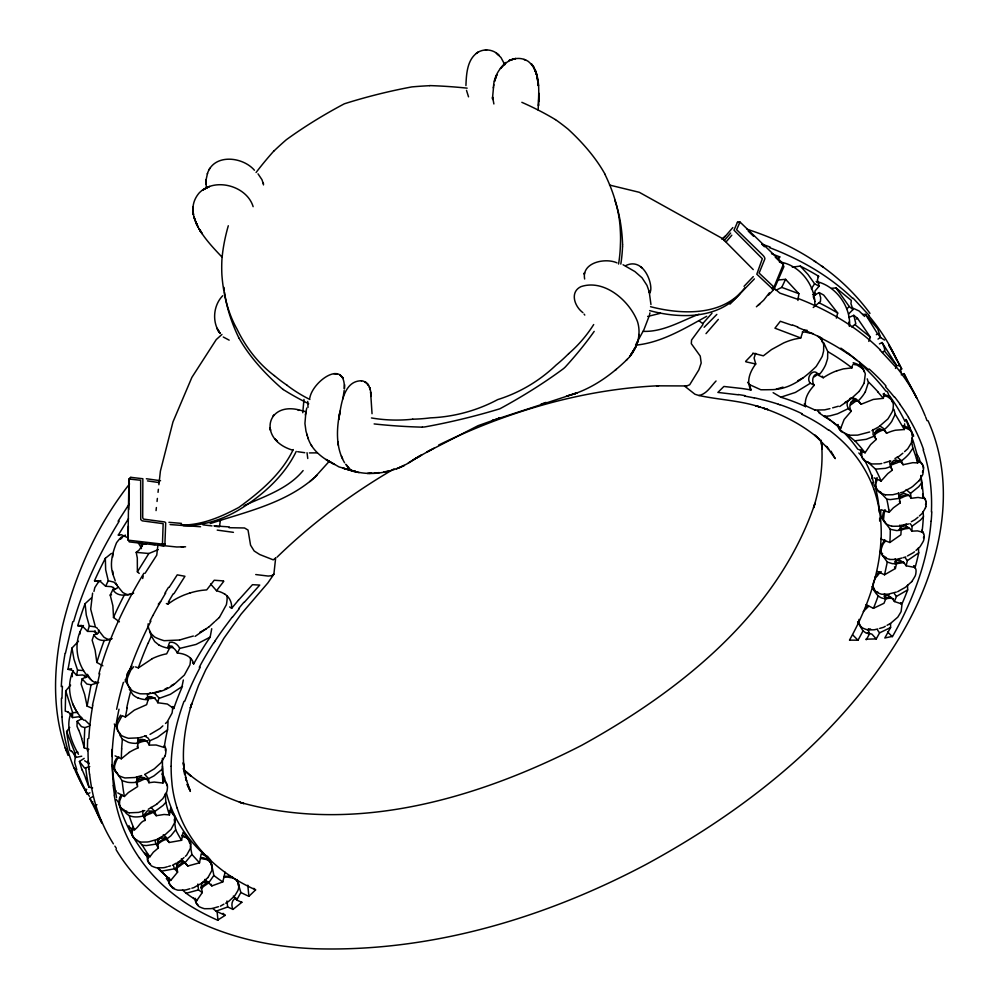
<?xml version="1.0" encoding="UTF-8"?>
<svg xmlns="http://www.w3.org/2000/svg" width="999" height="999" viewBox="0 0 999 999"><rect width="100%" height="100%" fill="white"/><g stroke="black" fill="none" stroke-linecap="round" stroke-linejoin="round"><path stroke-width="1.5" d="M307.767 458.491L307.03 452.697M206.256 188.274L206.144 179.595L207.517 173.327M622.564 246.828L622.552 244.842M136.888 784.839L136.975 780.843L138.262 778.446C142.133 775.449 147.552 778.546 148.963 782.716L154.196 782.067L162.937 783.029L163.049 776.847M650.961 304.57L649.15 291.296L649.675 293.119M899.899 525.062L901.16 530.169L900.873 534.802L889.822 542.494L880.743 538.973M162.412 758.303L162.487 769.492A385.726 215.946 -27.4 0 0 162.937 783.029M81.606 717.844L78.584 716.783L72.49 717.582L72.602 712.637L65.709 690.846L70.629 685.139M128.908 479.47L127.997 540.147L162.45 544.143L164.872 545.129L165.697 522.764L164.76 521.965L143.831 519.143A2.135 1.111 87 0 1 142.707 516.982L142.857 478.733L130.782 477.335L128.908 479.47L130.782 477.335M128.359 526.148L128.097 539.697L129.233 541.895L163.699 545.891L164.872 545.129M128.684 509.577L129.246 479.458M898.413 493.069L900.249 502.847L893.368 507.829L889.122 512.287L880.881 509.665L880.668 513.761L881.405 517.619L890.259 529.308L896.677 530.594L901.16 530.169M889.709 461.201L889.997 464.935L892.294 470.167L887.799 473.601L881.068 481.068L874.162 477.847M538.224 110.09C538.211 94.181 542.182 72.827 528.284 61.414C512.025 51.136 494.48 69.418 493.593 85.764M879.969 426.086L883.091 428.121L886.6 433.229A28.946 15.235 -30 0 1 895.454 430.219L904.37 429.52L904.607 423.876M81.818 718.681L77.11 721.328L76.998 726.261L78.634 730.169M111.401 553.434L105.332 558.304L105.657 569.73L108.279 580.756L105.619 586.238L100.225 581.393L94.48 580.719L98.314 581.156M494.692 419.73L492.145 420.616L575.187 393.519L566.396 396.166C589.847 390.322 610.289 375.899 627.36 359.228C636.975 349.55 641.658 334.94 637.524 321.715C629.52 300.624 604.245 278.796 580.943 286.651C569.605 292.045 574.45 306.406 582.904 312.637M162.45 544.143L163.162 523.663L142.208 520.841L140.747 519.605L140.659 480.269L129.183 479.033M112.1 756.555L112.35 750.761M538.548 104.683L538.498 105.644L538.736 100.175M65.709 690.846L65.235 711.138L67.82 711.9M89.011 726.236L84.79 727.634L84.291 739.535L84.303 747.926L88.874 749.262M910.114 523.613L912.124 526.161L911.812 531.156L917.519 530.881L922.202 532.08L921.702 530.232M168.032 721.802L167.57 729.819L157.48 737.337L149.763 740.771L149.251 745.117L156.131 745.004L164.223 747.464A400.811 224.4 -27.4 0 1 167.545 729.819M121.603 748.925L122.34 739.185L119.73 734.952M344.63 384.727L344.368 388.873C345.392 357.592 312.275 381.393 309.752 398.301M302.759 412.712L303.971 399.413M79.908 634.128L80.082 631.718A23.227 0.687 -66.7 0 1 82.642 626.398M226.96 900.998L227.685 906.98L233.004 909.402L241.795 902.347L241.546 901.71M275.649 558.041L273.876 574.213L267.882 582.917L241.059 614.173L223.826 638.361L205.769 669.755L198.539 685.464L190.322 707.979L191.783 703.446C185.414 724.287 182.005 746.265 183.941 768.056M139.248 573.414L137.387 571.828L137.313 558.041L136.214 552.36L139.123 550.049L143.119 544.155L145.879 543.856M638.773 336.501L638.96 334.49M130.045 827.322C136.364 834.714 138.724 821.49 145.042 820.454L144.343 814.547L147.415 810.826L152.273 811.188L156.194 815.708L164.061 814.485L169.443 814.897L170.617 808.316L173.539 815.271M129.133 752.434A28.959 15.534 -24.1 0 1 137.874 748.014L137.8 738.149M197.864 884.04L198.489 889.897L202.298 892.557L196.84 900.486A457.854 256.618 -27.5 0 1 186.176 893.281L182.555 890.047M75.362 755.831L74.65 762.474L76.823 769.879M797.914 300.449L798.875 293.694L785.576 279.308L777.796 280.032M156.056 510.589L156.381 507.542M157.043 501.461L157.38 498.414M158.042 492.332L158.379 489.31M158.891 484.752L160.402 471.103L172.977 421.903L191.883 377.385L216.259 339.573L221.953 334.44M163.249 834.814L166.109 837.187L169.131 842.482L181.581 840.296L183.067 832.329L187.125 836.9L189.785 843.243M204.82 879.42L211.863 885.901L222.802 881.917L225.1 872.214M128.921 825.574L129.57 829.158L132.455 834.19M305.894 412.025L304.932 423.501L305.994 431.281L308.329 438.861L307.742 437.425M146.578 698.239L147.427 697.165C151.723 695.167 156.256 698.813 157.805 702.747L167.37 704.045L173.739 708.566L175.737 702.946A403.571 225.986 -27.4 0 1 181.693 688.074L183.341 679.994M181.294 858.89L187.837 866.008L199.525 862.824L201.186 853.92C210.439 856.568 212.45 867.307 213.823 875.461L208.292 883.416M851.573 397.777L855.981 398.876L861.138 404.245L873.276 399.425L883.353 398.339L884.24 393.319M493.781 84.628L492.607 97.003L493.881 103.958M342.907 398.876L344.168 390.422M92.607 593.119L90.697 609.153L95.117 625.849M136.626 776.885L137.6 786.6L128.421 792.507L124.388 796.478L117.745 792.894M142.982 810.451L142.82 814.148L145.042 820.454M493.281 87.862L493.444 86.788M86.551 677.197L82.705 674.949L76.598 675.349L72.128 670.341L68.019 669.318L71.978 648.039L78.496 641.233M92.333 708.353L87.1 706.106L91.046 684.827L98.726 682.529M192.632 662.724L193.694 663.91A386.351 216.321 -27.4 0 1 206.331 642.844L210.152 637.137L211.726 628.721M305.369 414.947L306.743 408.054M76.598 675.349L77.56 670.142L73.976 659.215L71.978 648.039M87.55 674.937L86.688 676.66L82.093 678.895L81.131 684.09L84.665 694.505L87.1 706.106M122.977 716.008L125.399 717.045L127.198 707.804M65.447 653.284L72.765 621.678M92.432 705.306L99.738 673.701M879.907 551.71L887.287 562.062L884.54 574.787L877.422 571.465M649.537 292.944C654.482 288.574 645.042 255.844 625.474 265.734M125.487 535.114L121.241 537.162A23.239 3.322 -58.3 0 0 116.546 542.719C112.2 553.371 109.203 565.109 113.599 576.273A23.227 1.174 69.2 0 1 115.26 580.906M220.467 519.742L219.43 526.823L214.947 526.273M93.968 591.408L94.793 587.674A23.227 2.035 -62.7 0 1 98.414 582.205M142.682 578.521L143.232 576.111M649.537 314.598L649.937 312.912M884.54 574.787L895.391 568.506L896.528 563.686L895.191 558.716M918.755 552.784A469.842 263.748 -27.3 0 1 915.096 567.494L906.155 565.784L907.367 560.626L905.344 558.029M836.887 370.804L843.268 368.906L851.897 367.882L852.484 365.447M836.363 318.107L837.699 313.024L823.7 295.08L819.205 292.607L814.56 295.017L812.599 294.705M838.698 426.548L840.833 428.059L844.13 419.48L851.298 411.138C848.713 407.555 849.487 401.461 854.12 400.025L859.19 401.71L861.138 404.245M70.941 713.199C65.434 727.097 71.591 742.082 78.471 754.295M752.859 353.122L763.348 355.831L771.49 349.588L783.691 342.919A42.158 22.865 -29.6 0 1 794.592 339.161L800.761 337.974L802.609 332.33M275.437 558.141L273.276 559.865L259.703 554.52L254.171 550.986L250.562 545.179L248.039 530.057L244.505 527.971L229.046 527.709M649.05 316.346L643.968 329.608L635.576 344.98M253.134 206.668C246.89 185.864 214.86 176.898 199.176 192.932C180.707 214.685 207.73 242.008 221.953 257.043M125.399 717.045L134.378 710.114L146.628 704.682L148.127 699.762L147.365 694.842L150.399 692.757M157.805 702.747L158.891 697.826L155.195 693.88L152.647 692.881M861.975 450.062L861.737 456.118A21.616 8.729 16.5 0 0 864.41 460.639L871.715 463.948A21.603 0.874 -2.2 0 0 879.595 463.861L881.805 463.511M207.317 173.938C213.474 153.434 242.495 156.356 254.433 170.242M873.176 429.52L873.076 434.627L876.198 439.46L870.604 444.592L865.034 452.797L858.765 449.475M97.502 633.841L93.656 631.405L87.587 631.393L89.373 626.023L86.276 615.022L85.09 603.696L91.171 598.139M98.814 629.894L98.352 633.054L93.943 634.827L92.145 640.184L95.13 650.187L96.841 662.449L102.872 665.821M898.988 497.202L900.049 494.942L904.095 493.256L909.202 495.641L911.2 498.301L918.069 497.44L923.451 498.389A469.855 263.611 -27.3 0 0 921.865 482.842L920.891 475.561M177.535 863.298L176.099 863.898L179.907 861.413L177.535 863.298L176.673 866.008L177.597 872.127L170.679 880.481L165.784 875.873L168.831 878.421M237.113 881.505L237.013 879.557L240.871 892.469L236.688 900.012L241.795 902.347M73.214 670.729C65.347 687.125 70.779 708.079 83.841 720.242M119.643 797.602L119.568 797.801A19.418 4.471 -68 0 0 119.068 803.97A19.393 8.641 -75.8 0 0 122.09 808.715L122.228 808.828M133.117 829.045L132.642 830.419A18.044 10.952 21.9 0 0 132.442 835.501L135.664 840.059A18.044 3.646 8.7 0 0 140.809 842.07A18.007 0.649 -2.1 0 0 147.402 841.995L149.263 841.695A18.057 1.249 -15.1 0 1 156.781 839.522A18.007 1.773 -29.4 0 1 163.824 835.576L165.484 834.39A18.057 0.862 -43.4 0 1 170.991 829.382L174.813 822.414A18.057 4.583 -66 0 0 175.125 817.557A18.007 8.254 -73.4 0 0 172.765 813.561L171.778 812.786A18.044 11.901 -77.5 0 0 169.393 811.45M164.897 756.168L165.472 754.532A21.616 5.557 -65.7 0 0 165.846 748.726L164.673 745.891M864.135 383.129L865.296 373.963A26.636 12.263 -73 0 0 861.837 368.069L856.88 364.985L852.996 364.31M876.947 480.319L876.41 481.843A20.205 12.288 21.2 0 0 876.198 487.5A20.255 8.217 16.2 0 0 878.695 491.72L879.782 492.569A20.205 4.196 8.2 0 0 885.526 494.805M881.23 545.779L881.168 545.953A17.27 3.896 -68.4 0 0 880.718 551.51A17.283 7.63 -76.4 0 0 881.855 554.133M925.386 507.992L925.873 506.618M293.207 449.562C281.755 473.751 260.202 491.883 238.798 507.43C220.929 516.982 201.636 525.324 180.994 525.049M893.955 409.403L895.216 414.21L891.795 421.328A30.22 17.994 -29.8 0 1 884.14 429.72M773.039 289.41L783.503 263.998L740.359 222.365L737.449 222.253L733.99 230.17L762.312 258.716L756.817 274.201L773.039 289.41L774.075 289.235L783.915 266.608L782.779 264.423M899.637 529.245L900.736 527.122L905.981 524.912L901.797 526.123L902.509 525.961M868.818 341.396L870.379 337.2L857.529 318.356L853.808 315.322L848.738 317.532M882.479 352.485L884.864 350.374L884.152 347.365L882.092 342.52L879.42 343.893M884.477 593.643L885.888 598.501L884.003 603.271L873.413 608.341L866.046 604.632M907.629 589.922L896.44 596.428L894.417 601.535L901.91 604.02A458.017 256.793 -27.4 0 0 907.679 589.909L907.517 585.214M80.082 631.718C73.052 648.226 78.471 668.918 91.945 680.631M158.404 839.073L161.101 837.562L158.579 839.285L157.567 841.932L158.366 847.964L153.371 852.197L149.838 856.842L144.443 852.771L147.84 857.392M148.089 643.319L151.386 635.963L149.55 631.38M895.466 368.431L896.777 365.659L882.092 342.52M785.576 279.308L781.73 287.387L776.123 290.185M811.338 288.798L814.61 283.753L819.105 286.238L815.097 290.884L814.672 295.304M117.707 586.888L117.02 588.324L112.875 589.61L110.215 595.092L112.875 605.769L113.561 617.507L119.405 621.84M848.089 400.462C845.828 404.158 847.464 409.19 851.298 411.138M137.3 742.469L138.661 740.197C142.782 737.699 147.777 741.058 149.251 745.117M152.26 658.616A35.352 19.493 -24.6 0 1 164.248 654.32L166.658 653.846L169.43 648.376L168.394 645.591L169.58 642.419C173.838 641.208 178.084 644.667 179.733 648.413L177.372 653.084C184.141 653.421 192.083 656.543 193.694 663.91M739.959 222.215L736.613 229.683L762.799 255.157A3.871 1.474 46.4 0 1 764.809 259.053L759.115 273.077L773.9 287.038M865.321 391.883L868.381 382.542L867.257 378.846M149.937 621.141L152.872 615.534M890.571 623.576L890.584 627.547L884.827 637.986L892.619 636.326A470.217 263.374 -27.4 0 0 931.093 521.216M296.228 451.423C284.74 475.174 264.161 493.831 242.17 507.867C224.738 519.043 204.033 525.861 183.229 525.661M890.584 627.547L879.595 632.854L876.248 638.935L865.921 639.16M122.103 795.104L120.08 799.862A20.255 12.313 21.2 0 0 119.868 805.519A20.205 8.192 16.3 0 0 122.377 809.739L123.451 810.589A20.255 4.221 8.2 0 0 129.171 812.824M911.475 440.959L912.874 448.214L909.44 453.359A28.297 16.821 -30.5 0 1 901.498 460.751L903.071 464.735L912.861 462.662L917.706 462.912L917.332 456.693M866.283 639.76L869.517 633.928L867.994 629.183M769.417 292.807L763.698 300.175L756.393 306.78M778.496 258.441L779.794 256.905L771.49 253.709M166.383 603.558L167.857 604.095L169.043 602.022M132.967 827.072L132.168 828.546A17.283 3.884 -68.4 0 0 131.706 834.09M755.631 353.346L754.083 358.017L755.744 363.986C750.274 371.166 745.853 381.431 750.998 389.972L750.286 389.847M190.322 845.791L191.908 854.457L184.89 862.924M209.066 169.68L209.852 168.319M119.468 535.264L118.307 535.039L128.484 518.693M137.387 571.828L148.851 553.508L158.229 549.65M173.951 593.706L184.952 576.273L177.248 574.862L169.131 587.4M208.017 877.497L211.825 870.541A18.044 4.595 -66 0 0 212.138 865.671A18.007 8.254 -73.4 0 0 209.778 861.675L208.803 860.901A18.057 11.901 -77.5 0 0 203.771 859.115A18.007 14.848 -76.5 0 0 200.462 858.591M118.094 521.241L128.996 504.295M145.08 573.264L156.756 555.144L157.904 545.054L176.711 546.99L185.577 546.79M219.393 617.432L226.386 604.695A33.179 8.516 -65.8 0 0 226.96 595.779M635.089 347.977L635.514 347.29L629.745 356.556M213.973 642.732L214.972 641.196M851.772 327.06L855.806 323.664L853.808 315.322M174.251 819.355L175.674 829.769L170.891 835.776L166.945 838.885M303.783 411.313C266.358 398.189 256.468 439.535 292.744 450.187M921.89 482.829L918.68 486.738L910.526 493.381L911.2 498.301M745.017 287.6C723.363 316.333 682.005 314.86 650.549 306.693M894.605 561.938L897.027 560.064L899.312 559.802L904.17 563.024L906.155 565.784M792.282 267.133L800.274 266.096A560.277 313.636 -27.4 0 1 818.606 276.248L817.432 279.82L819.105 286.238M71.703 751.485L69.942 750.424A513.973 287.749 -27.4 0 1 67.283 736.325L66.633 731.48L69.743 727.372M189.972 593.006A44.206 24.525 -25 0 1 204.358 590.097L206.718 589.885L214.211 580.232L223.526 580.918M740.296 293.219C718.743 319.343 679.445 318.781 649.625 310.602M303.122 470.579C288.236 488.736 264.785 496.228 244.093 505.631M328.983 461.613L315.11 476.96M232.08 617.295L224.076 627.984A375.474 210.702 -27.3 0 0 214.86 641.183M848.675 313.936L852.971 309.565L850.948 303.708L851.31 300.412L836.026 287.937L831.668 288.286M223.739 581.368L216.533 590.709L210.589 583.99M165.297 793.73L165.859 802.284L163.112 805.394L154.795 811.5L156.194 815.708M863.336 611.488L868.73 606.243M229.683 606.93L231.643 608.354L232.18 607.704A379.632 212.612 -27.4 0 1 238.411 600.249M819.093 374.038C812.961 372.552 810.988 381.356 814.26 385.277C808.978 390.946 803.983 398.476 805.606 406.618A386.238 216.259 -27.4 0 0 786.338 398.976L780.806 397.19L773.139 392.669M731.805 235.202L726.161 241.82M724.175 240.634L730.644 233.067M716.046 381.006C710.901 386.301 706.718 394.031 698.913 395.492L694.942 394.243L684.577 386.089M244.193 602.422L259.74 585.077L252.472 584.69L238.436 600.249M133.729 666.745L130.619 670.366L127.959 676.648A26.636 16.184 21.5 0 0 127.66 684.115L129.683 688.249L132.405 690.809A26.636 5.457 8.4 0 0 139.972 693.756C152.972 694.43 166.383 691.458 176.224 682.492A26.636 1.136 -43.3 0 1 184.303 675.137L189.922 664.897A26.636 6.843 -65.7 0 0 190.384 657.742M723.676 238.162L732.841 227.56M706.018 333.629L718.331 319.405M122.053 715.759L117.919 723.351A23.252 14.123 21.6 0 0 117.67 729.869L119.418 733.478L121.803 735.714A23.252 4.745 8.5 0 0 128.421 738.298L139.261 737.824A23.252 1.511 -15.2 0 1 142.732 736.787M771.927 288.736L773.513 286.913M222.74 295.692C213.224 305.394 211.776 322.302 220.005 333.241M753.121 353.621L745.616 361.388M438.636 445.054C507.205 411.625 582.142 389.285 658.641 385.751L656.593 385.826L686.688 385.951L689.685 384.777L698.863 369.867L701.186 363.024L700.249 356.094L691.308 343.668L691.57 339.985L702.809 324.737L702.759 323.601L711.975 313.224M847.09 308.654L849.237 306.518L852.971 309.565M129.533 483.966C96.965 525.162 74.875 574.837 62.575 625.811C53.609 666.77 51.611 710.876 66.309 750.786M729.994 304.133L754.407 278.883M774.075 289.235L768.568 295.08M272.927 415.959L274.001 414.822M82.655 626.361L83.454 625.511M753.283 276.623L744.043 286.326M162.5 768.943L153.946 775.911L148.601 778.708L148.963 782.716M716.832 314.41L704.145 327.285M778.583 258.117L779.794 256.905M115.085 755.856L121.266 758.803L129.171 752.459M276.998 557.205C312.1 523.039 351.71 493.618 393.993 468.931M201.761 883.366L204.096 881.58L201.91 883.615L201.224 886.375L202.298 892.557M902.884 453.184L899.175 456.206A21.616 2.035 -29.4 0 0 894.954 458.516M917.994 517.245L914.884 519.767A18.044 1.773 -29.4 0 0 911.35 521.703M313.773 478.184L309.865 481.593M721.827 239.211L725.112 236.214M626.373 360.115L627.36 359.228M316.883 475.349C287.874 502.772 247.003 511.55 210.177 523.601M615.197 370.379L616.358 369.318M859.227 391.321L851.136 398.701L839.697 406.518M904.57 451.648L907.716 448.813A21.616 1.736 -55.7 0 0 911.7 442.145L912.649 434.715A21.616 9.953 -73.1 0 0 909.827 429.932L903.708 427.06M919.417 515.946L922.052 513.573A18.044 1.386 -55.9 0 0 925.436 507.942M758.191 305.332L760.027 303.733M84.178 758.378L79.433 761.45L82.005 769.917M98.439 582.155L100.799 580.581M817.869 276.835L818.631 276.236M878.021 339.098L880.531 337.3L877.696 328.871L865.484 314.385L862.749 314.435M182.517 686.301L170.404 694.305L159.128 698.388M876.335 334.677L877.547 333.766L865.484 314.385M706.718 316.296C684.565 328.459 661.613 342.607 635.876 345.142M223.064 913.336L225.2 915.346L217.582 920.166A469.667 263.049 -27.4 0 1 139.498 858.091M195.055 636.4L209.291 626.635M156.643 804.282L148.264 809.252M749.637 384.677L760.863 389.76A33.179 1.311 -2.2 0 0 772.914 389.635C790.359 388.923 804.22 378.196 816.158 366.508A33.179 2.635 -55.8 0 0 822.264 356.293L823.601 351.111L823.725 344.855A33.192 15.26 -73.2 0 0 819.405 337.512L817.619 336.114M157.68 842.407L157.904 842.244A17.27 2.572 -29.5 0 0 165.722 837.886M157.642 844.217L159.303 843.031A18.007 17.27 -20.4 0 1 166.458 839.31M819.018 373.526L814.235 376.86M850.736 402.597L851.023 402.397A22.265 3.222 -29.5 0 0 856.068 399.712M850.686 404.907L852.809 403.384A23.252 22.278 -20.6 0 1 857.13 400.499M914.485 551.81L912.836 552.996A18.057 1.773 -29.4 0 0 907.529 555.931M813.223 307.517L820.429 301.523L820.691 297.802L819.205 292.607M814.26 385.277L810.339 383.254L795.416 392.42L780.806 397.19M477.609 52.522L476.323 53.409C482.929 48.114 493.506 48.976 499.038 55.469L496.078 52.81M478.296 52.06C467.145 58.791 466.371 73.851 465.934 85.577M167.857 604.095L173.539 600.312A42.17 23.214 -24.9 0 1 184.266 594.967L189.972 592.919M898.251 365.771L899.525 364.935L888.66 344.805A583.316 326.573 -27.4 0 1 897.601 361.151L901.697 368.918L900.374 369.642M273.876 574.213L271.528 575.724L268.157 576.061L255.744 574.55M92.395 796.902L89.773 798.401L101.91 823.039A490.022 274.338 -27.4 0 1 94.518 805.906L89.773 798.401M810.339 383.254C804.882 377.422 814.547 366.321 818.668 375.387L823.251 377.759L825.424 376.361A35.352 19.168 -29.9 0 1 836.887 370.741M91.558 802.559L92.845 801.76M412.699 460.252L421.703 454.945L415.072 458.753L419.405 456.281M408.404 462.849L414.51 459.153C396.79 471.765 372.615 477.372 351.673 470.504L359.016 472.677M210.152 637.137L196.054 644.43L179.733 648.413M133.654 593.244L128.022 594.617A23.227 6.431 48.1 0 1 122.702 592.395L116.646 584.989A23.227 1.174 69.2 0 0 115.996 583.041M849.625 398.738L850.798 398.052M164.723 689.285L167.295 687.811M150.025 734.39L160.065 728.446A23.252 1.011 -43.4 0 1 162.862 725.873M145.005 774.337L154.345 768.818A21.616 0.937 -43.3 0 1 160.901 762.836A21.566 1.723 -55.8 0 0 164.872 756.206M848.376 408.566L837.512 413.798L830.019 415.846L824.237 416.471L818.905 412.749M912.124 526.161L920.466 520.067L923.501 516.745L923.051 511.563M417.345 457.455L431.58 449.525M856.23 319.093L857.529 318.356M199.788 632.342L206.256 628.808M152.285 658.666L138.424 667.881L135.527 666.92M434.016 448.189L426.935 452.023L478.084 425.674L500.649 417.669L497.827 418.643M171.204 685.626L173.789 684.228M227.685 906.98L216.071 911.163L212.874 908.528M94.518 805.906L96.94 804.67M904.033 373.626L907.741 381.593A583.316 326.573 -27.4 0 1 916.67 397.939L904.033 373.626L901.235 374.85M399.737 467.607L404.245 465.434L396.516 468.856M907.367 560.626L918.68 552.797L918.431 547.889M873.95 436.263L866.258 439.31L854.844 440.834L848.538 435.664M883.853 596.091L888.86 594.855L885.564 595.267M87.113 793.993L75.449 769.118A490.022 274.338 -27.4 0 0 82.83 786.25L87.113 793.993L89.947 792.806M236.114 898.064C231.543 899.562 230.994 905.656 233.004 909.402M900.611 461.238L896.602 463.049A20.255 19.381 -20.8 0 0 892.394 464.697M698.988 314.198C680.968 321.079 663.061 332.13 643.156 331.356M198.489 889.897L186.201 893.268M79.433 761.45L84.678 768.144L89.76 766.608M136.064 782.716L140.272 781.068A20.255 18.781 -61.7 0 1 147.09 778.583M74.238 754.932L75.762 757.429L81.731 756.206M203.596 882.017L208.017 881.642M85.327 789.822L86.738 789.31M737.449 222.253L740.359 222.365M177.597 872.127L174.438 868.818L161.463 871.19L157.854 867.694M890.896 466.583L885.414 468.344L875.499 469.143L867.582 461.8M157.055 839.822L158.579 839.285M660.489 313.274L647.677 316.458M577.397 392.769L573.451 394.093L575.686 393.356M544.23 403.109L546.191 402.472L541.008 404.133M776.348 389.098L783.016 387.113M829.919 408.641L824.575 409.877A26.636 1.074 -2.2 0 1 814.922 409.977M877.809 628.958L874.162 629.795A18.057 0.662 -2.1 0 1 867.569 629.87A18.007 3.634 8.7 0 1 862.424 627.859L861.45 627.085A18.057 7.255 16.9 0 1 859.215 623.301A18.007 10.927 22 0 1 859.028 619.405M179.333 861.837L183.953 861.675L187.837 866.008M883.928 462.862L890.771 460.914M898.975 493.194L892.844 494.73A20.255 0.912 -2.4 0 1 885.439 494.805M901.91 558.029L896.415 559.415A18.057 0.662 -2.1 0 1 889.809 559.477M66.633 731.48L74.962 752.821L77.934 752.185M158.366 847.964L156.006 844.093L146.329 845.579L142.308 845.216L138.724 841.358M900.411 492.794L903.283 491.983A20.255 1.798 -29.4 0 1 911.125 487.587L912.961 486.263A20.205 0.774 -43.2 0 1 919.142 480.631M832.654 407.842L838.348 406.243M869.692 431.968L857.654 435.127A23.252 0.924 -2.2 0 1 849.25 435.214M903.208 557.667L905.793 556.942M896.34 592.07L888.248 594.168A18.057 0.662 -2.1 0 1 881.655 594.243A18.007 3.621 8.7 0 1 876.535 592.232L875.536 591.458A18.044 7.255 16.8 0 1 873.288 587.674A17.994 10.927 21.9 0 1 873.488 582.592L873.963 581.218A18.044 14.148 22.6 0 1 877.422 575.861A18.007 16.359 13.9 0 1 881.218 571.703M879.669 628.408L883.541 627.322A18.057 1.786 -29.4 0 1 885.276 626.311M112.163 638.636C105.882 641.221 97.552 641.932 93.943 634.827M899.624 498.314L890.321 499.612L886.762 499.163L880.007 492.082M160.464 837.974L165.222 838.049L169.131 842.482M891.82 526.261A18.044 0.662 -2.1 0 0 898.438 526.198L908.778 523.938M167.882 646.69C172.14 645.654 175.774 649.487 177.372 653.084M72.602 712.637L77.647 712.487M899.075 559.602L896.353 560.164L897.027 560.064M110.215 595.092L111.513 594.83M143.519 815.883C136.001 817.894 127.023 817.756 123.714 809.277M132.33 593.806C125.612 595.666 116.983 596.703 112.875 589.61M383.828 471.965L388.474 471.091M168.232 647.889L173.214 647.327M155.27 697.839L150.699 698.613A23.252 21.591 -62.3 0 0 147.015 699.238M68.019 669.318L71.528 668.731M179.583 640.022L164.098 640.696A33.192 6.781 8.5 0 1 154.645 637L151.261 633.816L148.751 628.671A33.179 20.155 21.6 0 1 148.139 623.813M907.579 527.085L907.329 527.135A17.283 2.035 -14.3 0 1 899.05 529.532M909.053 528.259L907.192 528.558A18.007 16.746 -62.8 0 0 900.948 530.319M151.211 696.74L150.899 696.79A22.265 2.535 -14.4 0 1 145.804 698.363M885.089 597.514L891.183 597.402M884.939 598.95L886.8 598.651A18.057 14.885 -76.5 0 1 893.506 598.801M147.852 740.721L145.629 741.071A21.616 20.08 -62.3 0 0 138.911 742.831M77.56 670.142L83.529 670.554M118.307 535.039L121.391 534.74L128.084 537.862M373.876 473.139L379.233 472.614M85.077 603.696A571.141 319.742 -27.4 0 0 77.747 625.661L82.929 626.635L87.587 631.393M111.264 639.11L108.491 639.36A23.227 4.258 44.6 0 1 103.796 637.075L98.027 629.657M105.619 586.238L111.576 586.7L115.409 589.335M91.046 684.827L86.838 684.003L82.093 678.895M422.352 427.122L424.737 426.935A149.263 32.755 -13.5 0 0 499.862 408.791A149.238 37.4 -28.9 0 0 563.611 368.556L565.284 367.02A149.251 50.037 -43.8 0 0 594.193 331.381M89.373 626.023L95.155 626.897L97.515 628.359M368.893 473.376L372.115 473.201L367.22 473.451M77.76 625.661L81.93 625.449M896.528 563.686L892.307 563.661L887.287 562.062M181.356 547.052L183.529 546.965M486.663 49.95L485.439 49.987M317.008 452.859L309.403 452.922M84.79 727.634L81.406 726.585L77.11 721.328M857.841 622.365L862.986 630.893A403.234 225.737 -27.4 0 1 858.016 640.197L849.699 640.134M804.12 330.294L807.055 330.257M200.774 857.729L203.034 857.704A17.283 2.922 10.9 0 1 208.579 859.939L208.716 860.039A17.27 6.593 19.7 0 1 210.589 862.237M903.471 561.8L899.175 561.888A17.283 2.035 -14.3 0 1 895.204 563.111M169.156 646.141L172.028 646.103M224.275 876.298L229.62 876.223A17.283 2.922 10.9 0 1 232.842 877.359M129.183 812.824L138.586 812.412A20.255 1.211 -15.3 0 1 144.78 810.601M108.279 580.756L113.799 582.105L117.345 585.339M162.725 543.731L165.26 543.818M885.888 598.501C879.058 599.175 875.374 593.006 872.489 587.812M229.383 526.923L213.973 525.849M304.757 452.709L297.69 451.71M181.493 523.389L168.943 522.327M170.117 524.575L200.587 526.735M136.214 552.36L148.851 553.508M333.891 373.663L335.502 373.801M303.521 411.326L305.244 411.488M149.638 544.03L155.057 544.592M136.751 542.082L139.723 542.395M202.922 524.85L211.963 525.911M867.419 632.704L871.977 634.19L876.248 638.935M217.22 530.107L233.429 532.342M298.089 410.252L299.013 410.377M616.995 262.862C605.382 257.542 581.343 262.4 584.652 279.008M160.552 480.731L146.353 478.746M158.966 482.542L147.465 480.906M737.999 394.78L717.894 392.432L723.888 386.463L741.995 388.511A380.844 213.274 -27.4 0 1 750.299 389.835M357.105 472.077L350.961 470.317L346.366 464.935M229.171 340.147L223.264 337.013M361.476 380.781C343.107 380.756 341.109 405.881 338.723 419.617L340.06 411.113C336.526 428.146 335.414 447.227 344.568 462.762M686.688 385.951L685.539 385.701M869.517 633.928L866.071 633.016L862.986 630.893M813.236 333.666L808.391 332.829A33.179 27.348 -76.1 0 0 802.322 331.868M883.615 395.542L887.462 396.653L890.196 398.626A23.252 10.702 -73.1 0 1 893.231 403.758A23.189 5.932 -65.8 0 1 892.806 410.027L892.207 411.775A23.252 1.836 -55.8 0 1 887.899 418.956L878.733 426.898A23.252 2.198 -29.4 0 0 871.927 430.669M85.489 778.096L89.011 787.212L92.632 787.886M335.701 373.838L337.2 374.138M361.263 380.744C368.743 381.393 371.253 390.01 371.004 396.428L370.604 392.033L372.04 413.711M745.878 361.813L755.744 363.986M754.233 397.739L765.309 400.399A375.636 210.639 -27.5 0 1 778.421 404.233M779.37 261.925C798.513 264.61 813.261 282.442 814.847 301.373M698.913 395.492C719.218 399.887 740.334 400.487 760.227 407.13L755.644 405.706L767.931 409.578L763.286 408.116C783.74 415.06 803.283 425.237 819.667 439.435L814.734 435.064L828.758 449.3L826.398 446.341L835.239 458.628L830.993 451.148M609.54 185.065L639.273 192.295L722.427 238.524L753.246 269.593M816.195 281.418C835.863 285.889 850.836 306.293 849.587 326.386M778.358 404.295L779.832 404.795M352.347 470.991L353.783 471.478L342.782 468.094L356.456 471.903L338.986 466.908L326.086 459.478L334.54 464.46C323.489 458.853 312.175 450.811 308.167 438.486M747.002 229.221C771.191 237.038 794.605 247.64 815.684 261.913M781.73 287.387L798.875 293.694M814.884 409.977L805.881 405.894A26.636 10.764 16.5 0 1 804.232 403.983M849.2 435.214L841.333 431.655A23.252 9.391 16.6 0 1 838.448 426.798M761.688 243.993L770.167 247.065M792.294 325.374L780.331 321.278L774.949 328.196L800.761 337.974M525.686 60.102L524 59.465M797.14 299.088L779.907 293.132L774.937 288.998M144.568 735.888L148.089 738.074L149.763 740.771M904.794 525.524L909.814 528.434L911.812 531.156M225.2 915.346L216.071 911.163M851.685 307.58L859.115 310.989L864.647 316.446M917.319 460.739L921.066 463.074A20.255 9.353 -72.8 0 1 923.7 467.532L922.814 474.475A20.255 1.698 -55.6 0 1 919.08 480.706M204.37 854.694L207.605 856.443L210.065 859.727M623.064 264.747L634.914 271.566L642.045 277.809L646.977 285.389L649.5 292.495M822.302 338.424L817.532 336.064A554.482 310.252 -27.2 0 0 797.502 327.36M897.252 457.067L901.523 460.776M906.155 489.56L910.526 493.381M823.651 342.62L827.759 351.561L833.578 355.082A542.569 304.645 -27.4 0 1 851.922 367.869M824.237 416.471L825.611 417.332A403.134 225.687 -27.4 0 1 836.812 424.987L840.833 428.059M880.131 337.312L884.54 340.06M887.799 595.217L892.469 598.713L894.417 601.535M699.225 320.916L702.759 323.601M84.653 760.763L89.248 763.711M142.045 543.431L143.119 544.155M196.616 901.086L193.194 897.664M150.986 807.342L154.795 811.5M821.265 265.771C839.959 278.858 856.468 295.03 869.992 313.399M813.96 260.727L823.001 266.97M144.73 774.45L148.601 778.708M233.354 896.041L236.688 900.012M90.222 725.212L84.965 720.079M122.34 739.185L128.359 742.332A30.22 18.169 -26 0 0 138.436 743.268M80.332 717.032L82.38 718.843M283.254 389.51L281.556 388.224A149.238 67.695 31.1 0 1 239.098 338.274M855.107 324.725L870.379 337.2M640.584 266.708L642.32 268.044M892.307 401.96A22.265 8.541 19.4 0 0 888.848 396.541L888.66 396.416A22.253 3.834 10.7 0 0 883.041 394.031M903.146 425.661A20.692 3.559 10.7 0 1 908.391 427.884L908.566 428.009A20.717 7.942 19.5 0 1 911.775 433.042A20.692 12.4 25.2 0 1 912.199 435.439M922.751 496.116L922.626 496.016A17.295 6.593 19.7 0 1 925.449 500.337M922.851 496.978L923.825 497.752A18.044 8.292 -73.3 0 1 926.185 501.748M864.26 459.652L864.11 459.528A20.704 9.178 -76.1 0 1 860.863 454.458A20.692 4.708 -68.2 0 1 861.051 449.825M875.399 590.621L875.274 590.521A17.283 7.63 -76.4 0 1 872.552 586.263M120.38 733.666L120.217 733.541A22.253 9.865 -76.1 0 1 116.733 728.071A22.265 5.057 -68.2 0 1 117.32 720.941L117.395 720.716A22.253 0.874 -57.6 0 1 120.692 715.097M163.424 779.183L163.561 779.307A19.393 7.48 19.1 0 1 166.571 784.003A19.406 11.651 24.8 0 1 166.908 785.676M163.661 780.231L166.284 782.904L167.37 785.539M117.457 773.663L117.295 773.538A20.692 9.178 -76.1 0 1 114.061 768.468A20.704 4.708 -68.2 0 1 114.598 761.85L114.673 761.625A20.692 0.824 -57.5 0 1 116.571 758.366M187.225 837.587L187.362 837.686A17.27 6.593 19.7 0 1 190.06 841.907M150.225 864.222L150.1 864.11A17.27 7.63 -76.4 0 1 147.377 859.852A17.283 3.884 -68.4 0 1 147.84 854.307M198.164 905.094L198.027 904.994A17.27 7.63 -76.4 0 1 195.317 900.736A17.283 3.884 -68.4 0 1 195.292 898.363M158.766 644.904L154.67 641.57L151.386 635.963M224.875 594.155C229.633 597.165 232.118 602.822 231.643 608.354M855.556 359.328L856.967 360.527M881.405 517.619L883.228 519.168M349.787 469.555L345.804 464.26M851.535 397.802L854.12 400.025M497.052 53.684L501.011 57.58L504.807 64.735M168.756 881.717L166.309 878.471M253.783 888.336L255.507 889.972L248.901 896.315L247.789 885.176M762.274 244.668L764.435 246.741M775.224 257.143L781.693 263.386M748.251 231.131L753.646 236.338M880.169 350.249L896.041 367.395M853.183 298.226L869.068 315.384M887.599 631.955L892.369 636.763M852.909 635.089L857.991 640.197M800.274 266.096L807.954 274.438L814.61 283.753M183.117 768.818L190.846 776.161L185.926 771.665C202.66 786.325 222.852 796.603 243.868 803.608L239.373 802.147C354.757 835.077 478.234 798.338 581.73 745.291C680.356 690.908 777.559 613.561 814.984 503.371L813.586 507.867C820.054 486.813 823.501 464.597 821.465 442.582L822.227 449.113L821.003 440.147M199.525 862.824L191.908 854.457M894.43 593.781L896.44 596.428M879.957 551.436L881.418 552.996A24.038 13.087 -30.6 0 0 882.616 553.696M195.642 899.2L196.84 900.486M877.597 630.169L879.595 632.854M884.565 351.173L896.777 365.659M877.971 392.12L883.353 398.339M805.606 406.618L804.582 405.419M532.804 65.572L531.356 63.874L531.843 64.448M877.547 333.766L880.531 337.3M836.026 287.937L849.237 306.518M258.029 173.851L261.913 179.608L263.424 183.941M584.078 314.123L584.79 315.072M87.825 761.201L88.724 762.412M87.288 674.313L90.834 679.482M822.252 376.148L823.251 377.759M70.842 715.147L72.49 717.582M900.249 502.847L899.337 501.161M895.216 414.21L904.37 429.52M892.294 470.167C889.51 466.62 890.996 460.402 895.891 459.877L901.073 462.125L903.071 464.735M113.874 768.805L122.165 780.694L127.31 782.229A28.284 17.058 -25.3 0 0 137.213 782.13M895.391 568.506L894.48 566.795M311.688 445.804L311.226 445.092M876.198 439.46C873.501 435.876 874.674 429.72 879.457 428.696L884.615 430.656L886.6 433.229M116.021 849.5C158.441 920.903 246.241 948.301 325.1 948.95C436.938 950.261 547.127 916.682 645.416 864.784C745.504 810.501 839.01 736.975 898.85 638.661C937.636 574.762 960.126 492.07 928.046 420.729M814.272 292.557L815.671 294.805M908.541 417.395L907.879 416.258A579.083 324.413 -27.2 0 0 900.149 404.657M899.525 364.935L901.697 368.918M211.001 884.165L211.863 885.901M875.499 469.143L875.723 469.58A385.989 216.096 -27.4 0 1 881.068 481.068M72.565 703.696L77.085 712.399M137.887 748.051L137.175 746.303M187.487 785.152L189.997 790.084L187.163 784.252L190.372 791.42L185.452 777.185L186.513 780.806L183.953 767.969M129.283 689.148L132.879 694.692A35.302 21.154 -26.8 0 0 137.725 697.839M138.074 542.17L139.248 544.517A23.227 20.38 -50 0 1 141.446 548.613M174.438 868.818L173.526 865.746M156.006 844.093L155.107 841.071M113.262 587.312L114.385 589.685M909.889 427.809L905.981 419.43L913.698 436.163M468.531 96.841L466.508 90.372M195.592 221.691L196.953 224.75L193.893 216.683L195.217 220.667M814.522 299.825L813.211 296.666M84.54 675.262L85.589 677.697M172.939 706.493L173.739 708.566M750.998 389.972L749.837 386.126M101.024 820.129L100.687 819.305A508.116 284.49 -27.4 0 1 89.635 774.138M74.051 768.106L73.714 767.282A508.116 284.453 -27.4 0 1 62.375 722.215L61.963 716.92M341.421 455.981L342.57 458.803M925.698 417.107L927.035 420.654M65.185 747.776L68.069 755.431M873.738 488.848L873.626 488.511A376.523 210.777 -27.4 0 0 867.032 473.688A389.435 218.019 -27.4 0 0 829.133 430.107M169.443 814.897L168.556 812.212A382.804 214.31 -27.4 0 1 165.871 802.284M177.11 807.929L177.298 808.516A373.301 208.978 -27.4 0 0 184.877 826.685A392.445 219.63 -27.4 0 0 255.644 889.859M81.618 738.511L84.303 747.926M118.469 802.384L119.618 806.193A476.585 267.058 -27.5 0 0 122.64 814.909A463.861 259.94 -27.5 0 0 132.48 835.614A470.092 263.411 -27.4 0 0 148.439 858.203M916.508 458.803L917.706 462.912M848.788 322.178L849.212 323.639A23.227 0.799 89.3 0 0 849.4 326.236M307.217 435.839L306.743 434.153L307.055 435.252M917.344 455.432L913.573 442.307A521.503 292.457 -27.3 0 0 912.05 437.937M922.601 494.068L923.451 498.389M873.476 482.579L872.065 476.76A381.868 213.786 -27.4 0 0 864.123 459.39M75.762 757.429L74.962 752.821M124.388 796.478L123.639 792.182A508.641 285.015 -27.7 0 1 122.14 780.706M888.723 509.403L889.122 512.287M114.46 795.104L113.162 785.539M879.694 512.499L879.782 513.136M337.887 441.783L338.399 445.504M85.714 768.268L86.364 773.114A513.973 287.749 -27.4 0 0 89.011 787.212M116.546 797.639L113.511 778.708A521.503 292.183 -27.6 0 1 112.2 765.958M163.174 775.599L163.087 774.874A382.118 213.898 -27.4 0 1 162.425 766.245M164.061 745.953L164.223 747.464M263.311 183.154L263.486 184.915M217.058 911.188L217.969 920.329M88.948 768.955L89.46 774.2M827.759 351.561L827.597 358.616L825.761 364.448A42.969 25.524 -28.2 0 1 821.553 371.803A43.257 25.524 -28.5 0 1 818.631 375.387M112.812 571.253L113.049 573.763M72.165 674.425L72.34 676.723M307.717 401.398L308.029 407.417M206.144 179.595L206.156 184.353M111.751 749.537L111.763 755.182M412.724 419.193A167.707 166.758 -85.7 0 0 430.519 417.857A155.794 155.295 -18.1 0 0 497.727 399.588A155.769 150.699 85.8 0 0 556.106 365.047A167.72 158.404 58.6 0 0 568.656 353.634M412.724 419.193A155.757 151.186 66.8 0 1 371.466 417.957M422.352 427.16A149.238 36.926 2 0 1 374.138 423.926M309.902 399.488A155.794 139.148 85.8 0 1 286.9 385.189M286.925 385.139A167.682 144.555 -77.2 0 1 274.338 375.587M308.703 403.746A149.251 49.188 17 0 1 283.204 389.51M274.313 375.612A155.757 120.829 -81 0 1 236.988 329.046A155.794 99.301 -68.6 0 1 221.89 274.75A167.682 104.945 -57.1 0 1 221.903 259.89A155.757 77.485 -55.9 0 1 228.296 225.749M239.036 338.261A149.251 89.735 44.5 0 1 224.575 292.395M224.275 289.897A149.251 89.735 44.5 0 1 224.038 287.437M256.081 172.502A155.807 58.978 -42.4 0 1 273.714 151.161M273.763 151.174A167.707 70.929 -33.1 0 1 286.301 139.748A155.769 46.391 -28.2 0 1 344.343 103.796A155.794 41.908 -13.4 0 1 411.888 86.901A167.757 62.5 -6.7 0 1 429.645 85.689M429.67 85.589A155.769 45.954 1.3 0 1 467.157 88.162M521.853 102.323A155.807 58.004 15.6 0 1 555.444 119.63M555.494 119.618A167.695 84.74 18.9 0 1 568.094 129.171A155.757 76.236 29.2 0 1 605.044 174.263M604.919 174.288A155.794 97.84 42 0 1 620.279 230.045A167.732 124.388 41.1 0 1 620.391 244.905A155.769 119.655 54.3 0 1 618.556 264.036M614.772 200.1A149.251 91.059 -71.3 0 1 622.589 244.817M622.502 246.878A149.238 68.869 -57.9 0 1 620.804 264.098M593.693 324.55A155.794 138.249 67.3 0 1 568.668 353.646M156.643 804.282A20.255 0.774 -43.2 0 1 162.787 798.688A20.205 1.698 -55.6 0 0 166.483 792.494L167.02 790.958A20.255 5.27 -65.5 0 0 167.37 785.539M144.268 778.209A19.406 2.098 -14.4 0 1 139.473 779.52A19.406 2.697 -29.5 0 1 136.239 781.43M119.655 797.577A19.406 0.862 -57.4 0 1 121.428 794.517M126.736 811.138A19.406 12.712 -80.6 0 1 125.137 810.676M220.392 906.168A18.007 1.773 -29.4 0 1 223.888 904.157M225.674 903.171A18.007 1.773 -29.4 0 1 227.435 902.222L229.083 901.036A18.057 0.862 -43.4 0 1 234.603 896.016A18.007 1.374 -55.9 0 0 237.912 890.459L238.411 889.06A18.044 4.595 -66 0 0 238.724 884.202A17.994 8.254 -73.3 0 0 236.363 880.194L235.389 879.432A18.044 11.901 -77.5 0 0 230.357 877.646A18.007 14.848 -76.5 0 0 223.651 877.497M238.324 885.751A17.283 10.34 25.5 0 0 237.987 882.791A17.27 6.593 19.7 0 0 236.363 879.682M208.853 882.691A18.007 17.27 -20.4 0 0 207.23 883.903L205.582 885.089A18.057 16.396 13.9 0 0 201.261 888.81M207.792 882.105A17.27 2.572 -29.5 0 1 205.831 883.128L205.619 883.291A17.283 1.636 -44.5 0 1 200.886 887.649M195.717 899.5A18.044 10.952 21.9 0 0 196.054 902.147A17.994 7.243 16.8 0 0 198.302 905.931L199.276 906.692A18.044 3.646 8.7 0 0 204.42 908.703A18.007 0.649 -2.1 0 0 211.014 908.64L212.874 908.341A18.057 1.249 -15.1 0 1 218.431 906.705M189.922 888.735A18.057 1.249 -15.1 0 0 186.289 889.822L184.428 890.109A18.007 0.649 -2.1 0 1 177.847 890.184A18.057 3.646 8.7 0 1 172.677 888.173L169.468 883.615A18.044 10.952 21.9 0 1 169.668 878.546M191.845 888.186A18.057 1.249 -15.1 0 1 193.806 887.649A18.007 1.773 -29.4 0 1 200.849 883.69L202.497 882.517A18.057 0.862 -43.5 0 1 208.042 877.472M211.413 864.26A17.283 10.34 25.5 0 1 211.738 867.232M184.016 863.136A18.007 17.27 -20.4 0 0 180.644 865.384L178.996 866.57A18.044 16.396 13.8 0 0 175.961 868.893M183.179 862.512A17.27 2.572 -29.5 0 1 179.246 864.597L179.033 864.759A17.283 1.648 -44.5 0 1 175.824 867.769M168.968 877.809A17.283 3.884 -68.4 0 0 168.731 882.217A17.27 7.63 -76.4 0 0 171.441 886.463M174.201 888.236A17.283 11.301 -81.3 0 1 171.578 886.563M172.452 865.296A18.007 1.773 -29.4 0 1 175.961 863.273M177.735 862.299A18.007 1.773 -29.4 0 1 179.495 861.35L181.156 860.164A18.057 0.862 -43.4 0 1 184.016 857.529M185.377 856.293A18.057 0.862 -43.4 0 1 186.663 855.156L190.484 848.188A18.057 4.583 -66 0 0 190.784 843.343A18.007 8.254 -73.4 0 0 188.436 839.322L187.462 838.561A18.057 11.901 -77.5 0 0 182.417 836.762M190.359 843.431A17.283 10.34 25.5 0 1 190.397 844.879M181.693 835.351A17.283 2.935 10.9 0 1 187.238 837.587M148.314 856.193A18.044 10.952 21.9 0 0 148.114 861.275L151.336 865.821A18.057 3.646 8.7 0 0 156.493 867.831A18.007 0.649 -2.1 0 0 163.074 867.756L164.935 867.469A18.057 1.249 -15.1 0 1 167.333 866.745M168.581 866.383A18.057 1.249 -15.1 0 1 170.492 865.833M174.725 819.105A17.283 10.34 25.5 0 0 174.388 816.146A17.27 6.593 19.7 0 0 171.691 811.925L171.553 811.825A17.283 2.922 10.9 0 0 169.231 810.726M154.37 811.912A18.057 16.783 -62.8 0 0 150.787 813.536A18.007 17.27 -20.4 0 0 143.619 817.269M152.223 811.538A17.283 2.035 -14.3 0 1 150.05 812.125A17.27 2.572 -29.5 0 1 144.181 815.471M134.428 838.348A17.283 7.63 -76.4 0 1 131.718 834.078M137.175 840.122A17.283 11.301 -81.3 0 1 134.553 838.448M165.335 748.863A20.704 12.413 25.2 0 1 165.372 750.586M144.693 739.747A20.704 2.348 -14.4 0 1 138.536 741.57M118.906 756.942A21.566 16.908 22.3 0 0 115.734 762.437L115.16 764.073A21.616 13.124 21.6 0 0 114.935 770.142L118.769 775.561A21.616 4.421 8.5 0 0 124.925 777.959L135.002 777.522A21.616 1.399 -15.2 0 1 141.633 775.586M165.497 723.476A23.252 1.011 -43.4 0 1 167.145 722.002L172.04 713.086A23.252 5.969 -65.8 0 0 172.44 706.842M143.931 736.438A23.252 1.511 -15.2 0 1 146.391 735.739M127.373 673.626A25.499 1.024 -57.5 0 1 131.893 665.958M127.273 673.9A25.512 5.807 -68.2 0 0 126.598 682.055A25.499 11.314 -76.1 0 0 127.622 684.79M130.594 688.311A25.499 11.314 -76.1 0 1 128.259 685.926M152.397 693.219A26.636 1.711 -15.2 0 1 160.564 690.821M179.595 640.022A33.179 2.173 -15.2 0 1 193.356 636.038M209.291 626.635A33.179 1.449 -43.4 0 1 214.548 621.803M215.384 621.041A33.179 1.449 -43.4 0 1 219.38 617.457M158.317 604.22A33.179 30.12 13.4 0 1 160.652 601.673M887.05 625.312A18.057 1.786 -29.4 0 1 890.584 623.376L897.751 617.182A18.057 1.386 -55.9 0 0 901.11 611.575L901.885 605.357A18.044 8.292 -73.3 0 0 900.898 602.971M870.541 629.008A17.283 14.336 -81.6 0 1 868.668 628.883M859.602 624.525A17.295 7.63 -76.4 0 1 858.478 621.89M867.157 605.981A17.27 1.636 -44.5 0 1 865.571 607.442M900.886 602.959A17.283 6.593 19.6 0 1 901.16 603.945M897.626 591.708A18.057 1.773 -29.4 0 1 904.669 587.749L906.318 586.563A18.007 0.862 -43.5 0 1 911.875 581.505M878.021 592.295A17.27 11.301 -81.4 0 1 876.66 591.595M879.657 571.815A17.27 1.636 -44.5 0 1 876.685 574.437M874.637 577.834A17.283 0.637 -57.7 0 1 875.599 576.223M895.216 564.085A18.007 16.746 -62.8 0 1 899.025 563.324L900.886 563.024A18.057 14.885 -76.5 0 1 904.282 562.649M913.61 565.721A18.044 8.292 -73.3 0 1 915.971 569.73A17.994 4.57 -66 0 1 915.646 574.6L915.171 575.973A18.057 1.374 -55.9 0 1 911.8 581.58M914.41 566.296A17.283 6.593 19.7 0 1 915.234 568.319M889.847 559.477A18.007 3.621 8.7 0 1 884.689 557.467L883.703 556.705A18.044 7.255 16.8 0 1 881.455 552.922A17.994 10.927 21.9 0 1 881.655 547.839L882.129 546.465A18.057 14.161 22.7 0 1 885.576 541.096M886.175 557.529A17.27 11.301 -81.4 0 1 883.566 555.869M881.205 545.816A17.283 0.637 -57.7 0 1 884.814 539.722M921.765 530.968A18.044 8.279 -73.4 0 1 924.125 534.977A17.994 4.57 -66 0 1 923.813 539.835L923.338 541.208A18.057 1.374 -55.9 0 1 919.967 546.828A18.007 0.862 -43.5 0 0 915.971 550.437M922.577 531.53A17.283 6.593 19.7 0 1 923.401 533.553M923.738 536.525A17.27 10.34 25.5 0 1 923.488 537.887M881.468 492.657A19.406 12.712 -80.6 0 1 878.558 490.809L878.408 490.696A19.406 8.641 -75.8 0 1 875.386 485.951A19.406 4.471 -67.9 0 1 875.898 479.782L875.961 479.582A19.406 0.849 -57.4 0 1 877.134 477.559M891.47 464.023A19.406 2.697 -29.5 0 0 895.803 461.501A19.393 2.098 -14.4 0 0 899.425 460.514M917.169 459.94A19.393 3.409 10.5 0 1 919.754 461.163L919.892 461.276A19.406 7.492 19.1 0 1 922.901 465.984A19.406 11.651 24.8 0 1 923.276 468.206M922.989 470.791A19.406 11.651 24.8 0 1 922.414 472.19M900.324 525.899A17.994 1.249 -15.1 0 1 902.109 525.349M903.97 524.812A17.994 1.249 -15.1 0 1 906.543 524.075M891.882 526.261A18.007 3.634 8.7 0 1 886.725 524.25L885.751 523.488A18.044 7.255 16.8 0 1 883.503 519.692L884.19 513.236A18.044 14.161 22.6 0 1 885.514 510.339M885.489 522.539A17.283 7.642 -76.3 0 1 882.766 518.294A17.283 3.871 -68.4 0 1 883.228 512.724L883.291 512.549A17.283 0.624 -57.7 0 1 884.889 509.79M899.912 498.364A18.057 17.32 -20.4 0 1 901.847 497.727A17.994 16.746 -62.8 0 1 909.252 495.342M899.187 497.465A17.283 2.572 -29.5 0 0 901.11 496.316A17.27 2.035 -14.3 0 0 907.467 494.517M926.173 501.76A18.007 4.57 -66 0 1 925.861 506.63M925.786 503.309A17.283 10.34 25.6 0 1 925.536 504.67M880.456 429.607A20.704 2.997 -29.5 0 1 874.575 432.854M875.074 434.365A21.616 20.704 -20.6 0 1 883.615 429.907M842.794 431.843A22.253 14.56 -81 0 1 841.17 430.594L841.008 430.457A22.265 9.865 -76.1 0 1 837.512 425.012M838.461 426.798A23.189 14.086 21.7 0 1 838.049 424.5M853.208 362.674A25.499 4.396 10.7 0 1 860.077 365.547L860.264 365.696A25.512 9.79 19.4 0 1 864.235 371.903M864.098 383.179A26.636 2.123 -55.7 0 1 859.202 391.358M844.804 402.56A26.636 2.498 -29.4 0 1 848.7 400.437M749.65 384.677A33.179 13.399 16.6 0 1 747.589 382.292M819.417 336.576A31.781 12.188 19.4 0 1 822.402 342.282M797.839 380.694A33.179 3.147 -29.4 0 1 803.034 377.872M814.847 301.336A23.227 1.311 85.5 0 1 814.672 305.881M819.317 282.967A23.227 1.498 17.2 0 1 816.52 281.818M141.995 546.603A22.253 2.16 68 0 1 141.271 544.38A22.24 1.136 55.4 0 0 139.81 542.407M120.542 539.223A22.24 15.197 35 0 1 122.515 537.412M112.999 553.359A23.227 2.473 -82.7 0 1 112.662 557.067M94.893 630.669A23.164 15.747 -61.4 0 1 96.516 634.265M96.016 683.041A23.227 2.16 41.2 0 1 91.958 680.644M96.741 682.342A22.253 10.677 -55.1 0 1 95.442 681.78M73.139 671.34A23.227 0.712 -70.3 0 1 72.19 674.362M80.457 716.882A23.164 13.524 -75.3 0 1 81.406 719.43M71.453 713.573A23.227 2.285 -73.8 0 1 71.216 715.122M881.031 538.324A392.47 219.605 -27.4 0 1 849.487 640.134M879.819 513.111A374.525 209.715 -27.4 0 1 881.155 538.286M873.725 488.861A371.116 207.73 -27.5 0 1 879.632 512.524M828.783 430.357A393.032 219.917 -27.3 0 0 817.794 422.952A378.609 211.576 -27.2 0 0 801.697 414.21M779.944 404.682A375.936 210.427 -27.4 0 1 802.209 413.773M744.542 396.079A365.497 204.52 -27.4 0 1 754.07 397.927M738.199 394.53A349.101 195.03 -27.3 0 1 744.917 395.641M931.78 511.938A486.875 273.127 -27.2 0 1 931.18 521.191M923.176 450.012A485.089 271.516 -27.5 0 1 931.418 512.05M908.441 417.445A539.485 302.472 -27.1 0 1 923.638 449.8M894.704 397.078A595.466 333.516 -27 0 1 900.286 404.583M885.514 386.8A609.977 341.558 -26.9 0 1 894.417 397.252M869.142 369.006A589.36 330.681 -27.6 0 1 886.026 386.001M868.331 369.555A564.248 316.046 -27.2 0 0 860.801 363.299A558.241 312.874 -27.3 0 0 848.888 354.308M822.065 338.636A538.449 301.998 -27.4 0 1 848.763 354.408M792.644 325.037A514.423 289.96 -27.9 0 1 797.864 327.023M925.199 415.959A561.376 314.31 -27.3 0 0 916.62 397.727A596.803 334.215 -27.7 0 0 896.453 367.145M797.901 298.389A564.984 316.633 -27.6 0 1 880.456 350.062M865.284 391.883A34.503 20.455 -29.2 0 1 857.804 401.323M868.581 382.093A585.539 328.796 -27.5 0 1 878.121 392.02M817.419 410.939A397.652 222.565 -27.4 0 1 819.929 412.575M824.812 415.959A397.652 222.565 -27.4 0 1 827.184 417.694A392.37 219.768 -27.5 0 1 830.644 420.379M831.78 421.278A392.37 219.768 -27.5 0 1 837.025 425.761M859.59 362.2A34.678 19.73 -29.9 0 1 860.876 365.946M859.764 363.224A592.444 332.093 -27.2 0 1 885.988 391.233M886.975 391.296A30.345 17.133 -30.2 0 1 888.848 396.416M889.31 395.504A575.149 322.552 -27.3 0 1 900.524 412.924A548.214 307.442 -27.3 0 1 905.094 421.603M840.858 348.151A544.767 305.694 -27.4 0 1 847.864 353.259M848.014 353.159A557.292 312.737 -27.4 0 1 855.644 359.265M854.857 440.821A400.861 224.425 -27.4 0 1 865.034 452.784M907.329 423.501A28.409 15.909 -30.5 0 1 908.478 427.897M861.113 455.094A28.409 15.909 -30.5 0 1 858.853 452.984M844.555 433.166A395.866 221.578 -27.4 0 1 857.754 449.225M912.861 448.214A509.865 286.126 -27.2 0 1 916.495 458.803M918.955 457.604A26.461 14.685 -30.6 0 1 919.692 461.7M875.136 486.088A26.461 14.685 -30.6 0 1 874.025 485.089M873.151 483.978A26.461 14.685 -30.6 0 1 872.502 482.779M871.765 478.671A26.461 14.685 -30.6 0 1 872.327 475.349M916.333 454.295A26.461 14.685 -30.6 0 1 918.306 456.393M875.112 486.363A377.135 211.139 -27.4 0 1 879.407 512.4M879.657 518.219A377.135 211.139 -27.4 0 1 879.694 521.166M886.762 499.163A383.166 214.51 -27.4 0 1 888.723 509.39M890.259 529.308A394.118 220.642 -27.4 0 1 889.822 542.494M878.096 596.153A405.906 227.26 -27.4 0 1 873.438 608.341M920.878 475.524A470.392 263.711 -27.3 0 1 921.915 488.798M923.338 516.783A475.262 266.646 -27.3 0 1 922.027 532.13M874.1 588.211A24.038 12.975 -30.4 0 1 871.977 586.6M858.566 622.802A24.038 12.85 -30.2 0 1 857.641 621.902M819.317 302.909A560.277 313.661 -27.4 0 1 837.686 313.037M248.888 896.328A402.36 225.262 -27.4 0 1 240.859 892.482M216.458 590.796A44.068 25.262 -26.2 0 1 224.825 594.193M177.085 807.941A371.303 207.904 -27.4 0 1 171.978 783.915L172.015 783.528A376.698 210.914 -27.4 0 1 171.154 766.295M171.129 766.295A389.398 218.032 -27.4 0 1 183.991 701.36M184.79 701.236A393.019 219.805 -27.5 0 1 190.697 686.738A378.122 211.076 -27.6 0 1 200.237 667.22M199.263 667.27A376.024 210.439 -27.4 0 1 213.761 642.719M232.367 617.332A364.835 204.108 -27.4 0 1 239.423 608.516M238.773 608.416A348.801 194.718 -27.5 0 1 243.843 602.36M139.435 858.116A485.102 271.74 -27.5 0 1 132.904 847.851A483.329 270.766 -27.3 0 1 114.211 795.204M116.346 848.351A490.846 274.837 -27.4 0 1 114.86 846.116M113.399 843.855A490.846 274.837 -27.4 0 1 101.136 820.067M113.449 785.439A533.703 298.838 -27.6 0 1 112.375 765.771M168.369 602.035A525.024 295.329 -27.4 0 1 173.264 593.718M112.125 765.858A547.302 306.793 -27.4 0 1 112.225 756.518M112.275 750.786A587.462 328.584 -27.7 0 1 115.047 724.899M116.109 724.625A609.977 340.497 -27.9 0 1 119.018 709.215M116.646 709.327A589.36 331.131 -27.2 0 1 123.401 682.367M125.15 682.042A563.311 315.397 -27.6 0 1 128.684 671.116M129.445 670.991A542.919 304.096 -27.5 0 1 150.924 621.078M152.909 615.534A554.408 309.777 -27.6 0 1 165.697 593.031M165.01 593.031A514.423 290.721 -27 0 1 168.469 587.387M88.799 769.005A561.351 314.136 -27.5 0 1 88.037 750.536M87.45 750.724A586.888 329.308 -27.1 0 1 87.7 738.823M88.824 738.473A597.29 334.078 -27.5 0 1 92.782 705.219M98.926 673.863A564.023 316.408 -27.3 0 1 143.893 573.264M148.139 699.737A34.49 20.604 -26.5 0 1 137.775 697.789M126.748 707.904A585.377 328.833 -27.4 0 1 130.394 692.419M169.493 648.301A43.107 25.537 -27.1 0 1 158.804 644.867M126.573 681.306A34.678 20.005 -25.3 0 1 125.137 679.732M138.349 667.894A542.719 304.683 -27.5 0 1 148.002 643.331M116.721 726.735A30.332 17.42 -24.8 0 1 114.273 724M114.073 767.07A28.409 16.209 -24.5 0 1 111.663 764.66M121.341 758.778A549.163 308.204 -27.4 0 1 121.691 748.9M161.963 774.038A26.461 14.973 -24.2 0 1 164.935 781.767M119.505 802.796A26.461 14.973 -24.2 0 1 116.321 799.512M115.497 792.482A26.461 14.973 -24.2 0 1 115.996 790.821M176.124 818.468A377.172 211.139 -27.4 0 1 166.371 792.869M210.589 859.977A396.503 221.978 -27.4 0 1 176.111 818.481M181.581 840.296A394.605 220.916 -27.4 0 1 175.674 829.769M222.789 881.917A405.594 227.073 -27.4 0 1 213.823 875.461M168.644 878.158A470.092 263.411 -27.4 0 1 158.017 868.531M134.615 830.082A470.129 263.524 -27.6 0 1 129.333 816.096M149.875 856.817A475.299 266.458 -27.6 0 1 142.32 845.204M170.654 880.494A470.629 263.911 -27.6 0 1 161.438 871.203M113.436 617.519A559.64 313.424 -27.4 0 1 124.263 595.104M146.491 543.706A2.16 1.236 -89.2 0 1 145.667 543.019M82.018 769.492A30.844 3.834 67.7 0 1 85.677 778.071M96.853 662.449A571.141 319.767 -27.4 0 1 104.183 640.484M78.696 729.994A30.844 6.943 71.9 0 1 81.743 738.473M900.424 369.842A508.091 284.428 -27.4 0 1 901.273 372.227M896.265 359.153A561.376 314.248 -27.5 0 0 889.622 345.704A596.803 334.016 -27.1 0 0 868.643 315.634M769.542 247.652A564.984 315.984 -27.2 0 1 852.784 298.489M89.386 796.328A490.846 274.762 -27.4 0 1 74.151 768.056M62.113 716.87A561.351 314.398 -27.3 0 1 61.414 698.388M62.013 698.201A586.888 327.834 -27.7 0 1 62.438 686.276M61.276 686.625A597.29 334.702 -27.3 0 1 65.085 653.371M73.664 621.503A564.023 315.135 -27.6 0 1 119.168 521.241M94.53 580.719A559.64 313.274 -27.4 0 1 105.37 558.304M71.553 751.098A30.844 3.984 67.3 0 1 74.026 754.27M67.782 711.738A30.844 7.093 71.5 0 1 70.804 714.897M538.798 95.542L538.698 101.186L538.798 95.542M584.215 273.976L584.49 272.827L584.215 273.976M637.986 340.771L636.987 343.943L637.986 340.771M496.828 74.763L494.53 81.319L496.828 74.763M631.306 354.108L630.357 355.706L636.163 345.979L631.306 354.108M505.819 62.55L500.487 68.332L505.819 62.55M206.681 187.924L202.422 190.21L209.453 186.463L206.681 187.924M512.187 59.428L509.065 60.477L515.784 58.454L512.187 59.428M341.034 375.836L339.922 375.149L341.009 375.824M366.183 382.654L365.135 381.993L366.183 382.654M277.372 441.408L275.324 439.31L277.372 441.408M368.556 385.277L367.132 383.466L368.556 385.277M343.294 378.384L341.92 376.598L343.281 378.396M219.443 332.442L220.155 333.404L218.444 330.919L219.443 332.442M202.11 233.616L200.237 230.732L202.11 233.616M200.861 231.718L199.063 228.771L200.861 231.718M534.015 67.595L533.254 66.221L536.588 74.413L538.161 83.416L536.588 74.413L534.015 67.595M218.769 331.418L217.108 328.446L218.769 331.418M197.964 226.785L196.466 223.726L197.964 226.785M535.501 71.016L535.214 70.08L536.85 75.449L535.501 71.016M370.179 389.61L369.555 387.4L370.179 389.61M270.492 430.232L270.042 427.859L270.492 430.232M193.419 214.723L192.807 207.105L193.419 214.723M184.703 774.537L183.341 762.824L184.703 774.537M538.299 84.715L538.036 82.293L538.411 85.852L538.299 84.715M492.694 99.413L492.619 97.74L492.694 99.413M492.644 98.152L492.607 97.003L492.657 98.789L492.644 98.152M538.786 94.256L538.786 93.157L538.798 96.603L538.786 94.256"/></g></svg>
